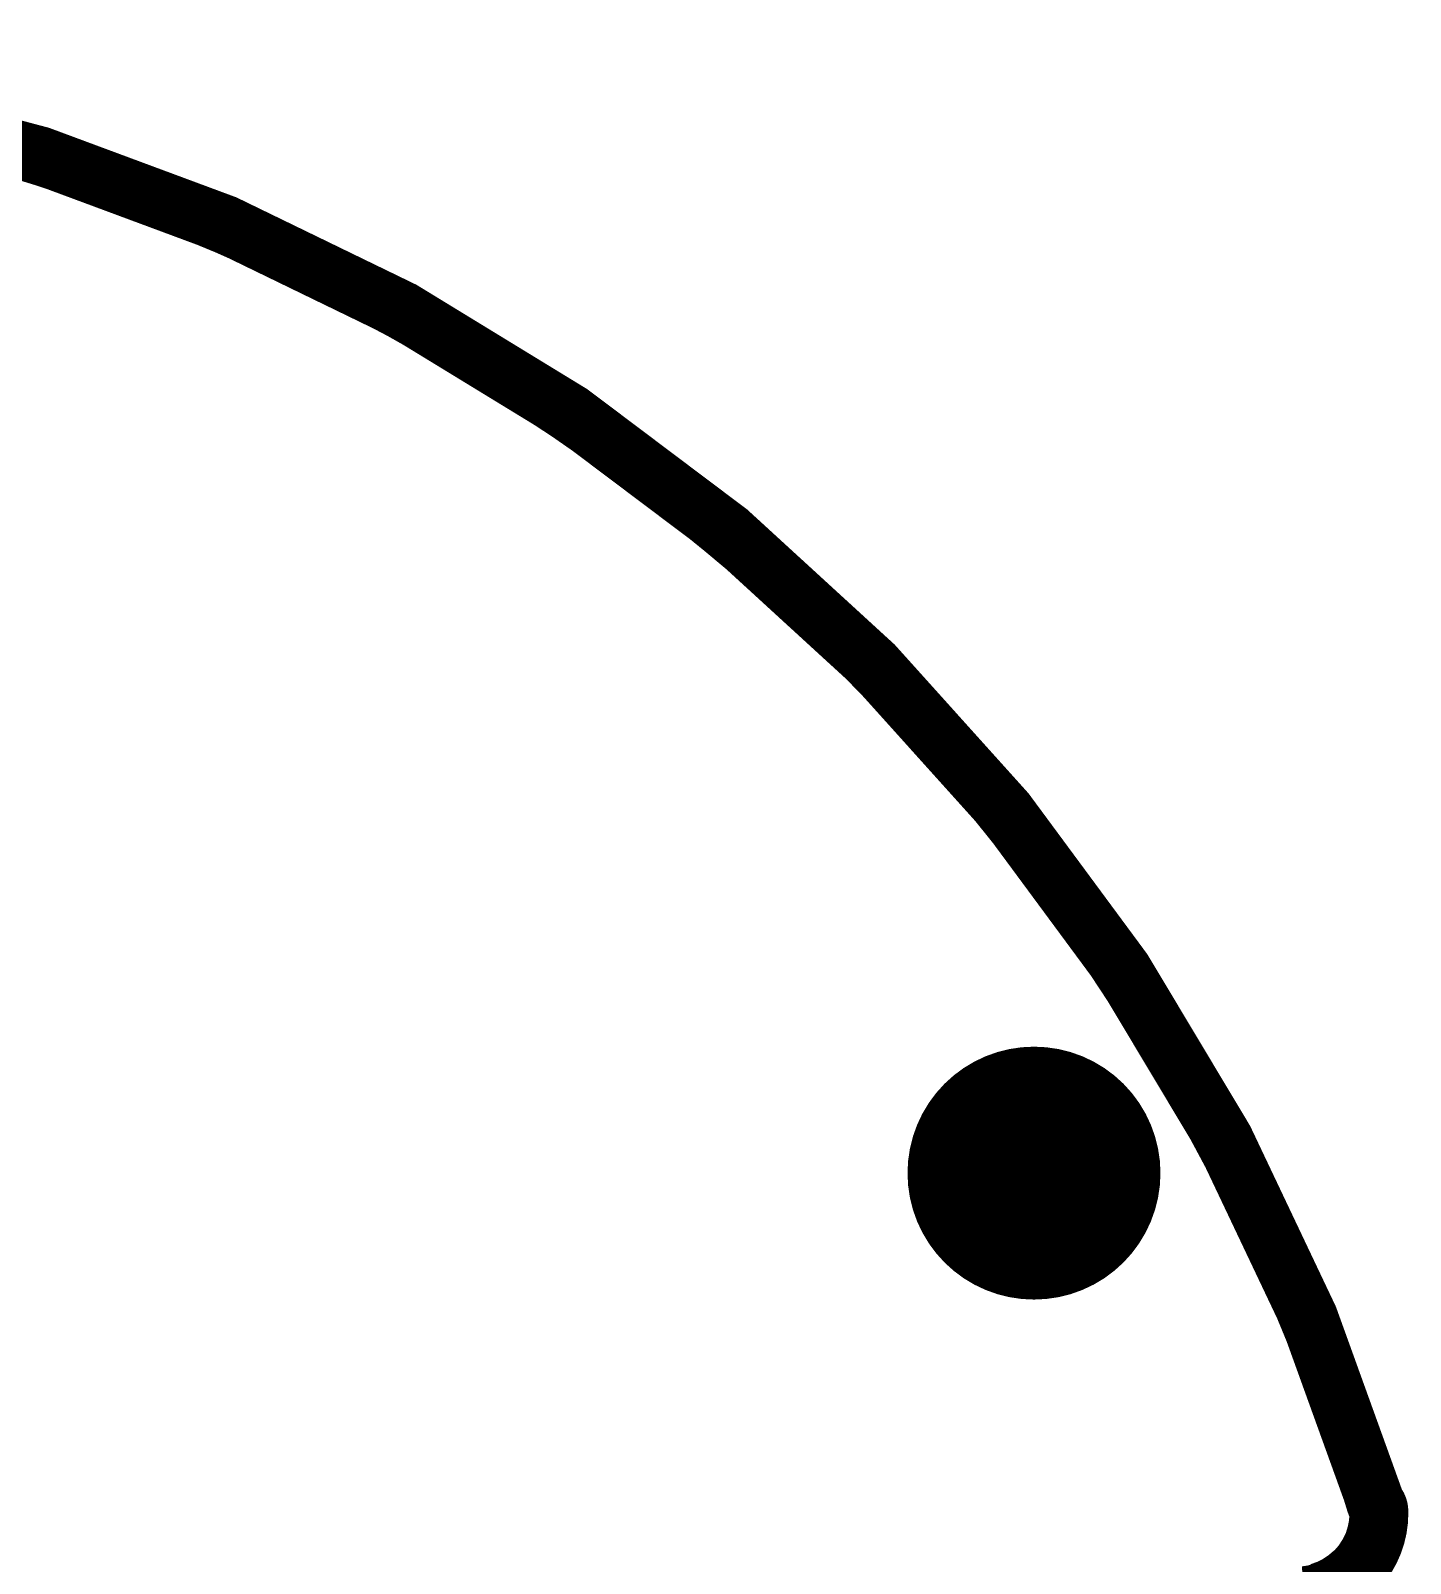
# Model space of a CAD drawing. Header units: millimetres. Extents: x 2.17 to 4.96, y 1.49 to 4.34.
# Drawn here: x 4.012 to 4.96, y 3.288 to 4.342 of the extents above; entities that cross this region are included whole.
import ezdxf

# ---------------------------------------------------------------- set-up
doc = ezdxf.new("R2010")
doc.units = ezdxf.units.MM
doc.header["$MEASUREMENT"] = 0
for name, color, linetype in [('BottomLayer', 5, 'Continuous'), ('BottomSolder', 6, 'Continuous'), ('InternalPlane1', 76, 'Continuous'), ('InternalPlane2', 16, 'Continuous'), ('Mechanical2', 216, 'Continuous'), ('MultiLayer', 9, 'Continuous'), ('PadHoleLayer', 156, 'Continuous'), ('TopLayer', 1, 'Continuous'), ('TopSolder', 216, 'Continuous')]:
    doc.layers.add(name, color=color, linetype=linetype)

msp = doc.modelspace()

# ---------------------------------------------------------------- linework, layer by layer
at = {"layer": 'BottomLayer', "const_width": 0.0590551}
msp.add_lwpolyline([(4.6715755, 3.556764, 1), (4.7306305, 3.556764, 1)], format="xyb", close=True, dxfattribs=at)
at = {"layer": 'BottomSolder', "const_width": 0.0630551}
msp.add_lwpolyline([(4.6695755, 3.556764, 1), (4.7326305, 3.556764, 1)], format="xyb", close=True, dxfattribs=at)
at = {"layer": 'InternalPlane1'}
for p, q in [((3.9832421, 4.2460426), (4.0147597, 4.2363793)), ((4.0147597, 4.2363793), (4.0460385, 4.2259687)), ((4.0460385, 4.2259687), (4.0770606, 4.2148168)), ((4.0770606, 4.2148168), (4.1078086, 4.2029297)), ((4.1078086, 4.2029297), (4.138265, 4.1903142)), ((4.138265, 4.1903142), (4.1684125, 4.1769776)), ((4.1684125, 4.1769776), (4.1982341, 4.1629273)), ((4.1982341, 4.1629273), (4.2277129, 4.1481712)), ((4.2277129, 4.1481712), (4.2568322, 4.1327178)), ((4.2568322, 4.1327178), (4.2855754, 4.1165759)), ((4.2855754, 4.1165759), (4.3139265, 4.0997544)), ((4.3139265, 4.0997544), (4.3418691, 4.0822631)), ((4.3418691, 4.0822631), (4.3693876, 4.0641117)), ((4.3693876, 4.0641117), (4.3964664, 4.0453106)), ((4.3964664, 4.0453106), (4.42309, 4.0258704)), ((4.42309, 4.0258704), (4.4492435, 4.0058022)), ((4.4492435, 4.0058022), (4.474912, 3.9851172)), ((4.474912, 3.9851172), (4.5000809, 3.9638272)), ((4.5000809, 3.9638272), (4.5247361, 3.9419443)), ((4.5247361, 3.9419443), (4.5488636, 3.9194809)), ((4.5488636, 3.9194809), (4.5724496, 3.8964496)), ((4.5724496, 3.8964496), (4.5954809, 3.8728636)), ((4.5954809, 3.8728636), (4.6179443, 3.8487361)), ((4.6179443, 3.8487361), (4.6398272, 3.8240809)), ((4.6398272, 3.8240809), (4.6611172, 3.798912)), ((4.6611172, 3.798912), (4.6818022, 3.7732435)), ((4.6818022, 3.7732435), (4.7018704, 3.74709)), ((4.7018704, 3.74709), (4.7213106, 3.7204664)), ((4.7213106, 3.7204664), (4.7401117, 3.6933876)), ((4.7401117, 3.6933876), (4.7582631, 3.6658691)), ((4.7582631, 3.6658691), (4.7757544, 3.6379265)), ((4.7757544, 3.6379265), (4.7925759, 3.6095754)), ((4.7925759, 3.6095754), (4.8087178, 3.5808322)), ((4.8087178, 3.5808322), (4.8241712, 3.5517129)), ((4.8241712, 3.5517129), (4.8389273, 3.5222341)), ((4.8389273, 3.5222341), (4.8529776, 3.4924125)), ((4.8529776, 3.4924125), (4.8663142, 3.462265)), ((4.8663142, 3.462265), (4.8789297, 3.4318086)), ((4.8789297, 3.4318086), (4.8908168, 3.4010606)), ((4.8908168, 3.4010606), (4.9019687, 3.3700385)), ((4.9019687, 3.3700385), (4.9123793, 3.3387597)), ((4.9123793, 3.3387597), (4.9169646, 3.3238045)), ((4.9169646, 3.3238045), (4.9170598, 3.3238338)), ((4.9170598, 3.3238338), (4.9176108, 3.3220173)), ((4.9176108, 3.3220173), (4.9182355, 3.3208486)), ((4.9182355, 3.3208486), (4.9180482, 3.3179909)), ((4.9155845, 3.3087964), (4.9134749, 3.3045186)), ((4.9171176, 3.3133129), (4.9155845, 3.3087964)), ((4.9180482, 3.3179909), (4.9171176, 3.3133129)), ((4.9108251, 3.3005528), (4.9076802, 3.2969669)), ((4.9134749, 3.3045186), (4.9108251, 3.3005528)), ((4.8958507, 3.2890626), (4.8913342, 3.2875295)), ((4.9001284, 3.2911722), (4.8958507, 3.2890626)), ((4.9040943, 3.293822), (4.9001284, 3.2911722)), ((4.9076802, 3.2969669), (4.9040943, 3.293822))]:
    msp.add_line(p, q, dxfattribs=at)
at = {"layer": 'InternalPlane1', "const_width": 0.04}
for points in [[(4.9397554, 2.5161208, -6.760444852355796), (4.9361778, 3.329708)], [(4.938382, 3.3227503, -0.3880886219550873), (4.8869743, 3.2664938)], [(4.9361778, 3.329708, -0.1888267810775702), (4.9383491, 3.3246758)], [(4.9383492, 3.3246758, -0.008524045818822427), (4.938382, 3.3227503)]]:
    msp.add_lwpolyline(points, format="xyb", dxfattribs=at)
at = {"layer": 'InternalPlane1'}
for points, const_width in [([(4.6576384, 3.556764, 1), (4.7445676, 3.556764, 1)], 0.0869291), ([(4.9261778, 3.329708, 1), (4.9461778, 3.329708, 1)], 0.02), ([(4.9261778, 3.329708, 1), (4.9461778, 3.329708, 1)], 0.02), ([(4.9283491, 3.3246758, 1), (4.9483491, 3.3246758, 1)], 0.02), ([(4.9283491, 3.3246758, 1), (4.9483491, 3.3246758, 1)], 0.02), ([(4.9283492, 3.3246758, 1), (4.9483492, 3.3246758, 1)], 0.02), ([(4.9283492, 3.3246758, 1), (4.9483492, 3.3246758, 1)], 0.02), ([(4.928382, 3.3227503, 1), (4.948382, 3.3227503, 1)], 0.02), ([(4.928382, 3.3227503, 1), (4.948382, 3.3227503, 1)], 0.02)]:
    msp.add_lwpolyline(points, format="xyb", close=True, dxfattribs=dict(at, const_width=const_width))
at = {"layer": 'InternalPlane1', "const_width": 0.04}
msp.add_lwpolyline([(4.9383491, 3.3246758), (4.9383492, 3.3246758)], dxfattribs=at)
at = {"layer": 'InternalPlane2'}
for p, q in [((3.9832421, 4.2460426), (4.0147597, 4.2363793)), ((4.0147597, 4.2363793), (4.0460385, 4.2259687)), ((4.0460385, 4.2259687), (4.0770606, 4.2148168)), ((4.0770606, 4.2148168), (4.1078086, 4.2029297)), ((4.1078086, 4.2029297), (4.138265, 4.1903142)), ((4.138265, 4.1903142), (4.1684125, 4.1769776)), ((4.1684125, 4.1769776), (4.1982341, 4.1629273)), ((4.1982341, 4.1629273), (4.2277129, 4.1481712)), ((4.2277129, 4.1481712), (4.2568322, 4.1327178)), ((4.2568322, 4.1327178), (4.2855754, 4.1165759)), ((4.2855754, 4.1165759), (4.3139265, 4.0997544)), ((4.3139265, 4.0997544), (4.3418691, 4.0822631)), ((4.3418691, 4.0822631), (4.3693876, 4.0641117)), ((4.3693876, 4.0641117), (4.3964664, 4.0453106)), ((4.3964664, 4.0453106), (4.42309, 4.0258704)), ((4.42309, 4.0258704), (4.4492435, 4.0058022)), ((4.4492435, 4.0058022), (4.474912, 3.9851172)), ((4.474912, 3.9851172), (4.5000809, 3.9638272)), ((4.5000809, 3.9638272), (4.5247361, 3.9419443)), ((4.5247361, 3.9419443), (4.5488636, 3.9194809)), ((4.5488636, 3.9194809), (4.5724496, 3.8964496)), ((4.5724496, 3.8964496), (4.5954809, 3.8728636)), ((4.5954809, 3.8728636), (4.6179443, 3.8487361)), ((4.6179443, 3.8487361), (4.6398272, 3.8240809)), ((4.6398272, 3.8240809), (4.6611172, 3.798912)), ((4.6611172, 3.798912), (4.6818022, 3.7732435)), ((4.6818022, 3.7732435), (4.7018704, 3.74709)), ((4.7018704, 3.74709), (4.7213106, 3.7204664)), ((4.7213106, 3.7204664), (4.7401117, 3.6933876)), ((4.7401117, 3.6933876), (4.7582631, 3.6658691)), ((4.7582631, 3.6658691), (4.7757544, 3.6379265)), ((4.7757544, 3.6379265), (4.7925759, 3.6095754)), ((4.7925759, 3.6095754), (4.8087178, 3.5808322)), ((4.8087178, 3.5808322), (4.8241712, 3.5517129)), ((4.8241712, 3.5517129), (4.8389273, 3.5222341)), ((4.8389273, 3.5222341), (4.8529776, 3.4924125)), ((4.8529776, 3.4924125), (4.8663142, 3.462265)), ((4.8663142, 3.462265), (4.8789297, 3.4318086)), ((4.8789297, 3.4318086), (4.8908168, 3.4010606)), ((4.8908168, 3.4010606), (4.9019687, 3.3700385)), ((4.9019687, 3.3700385), (4.9123793, 3.3387597)), ((4.9123793, 3.3387597), (4.9169646, 3.3238045)), ((4.9169646, 3.3238045), (4.9170598, 3.3238338)), ((4.9170598, 3.3238338), (4.9176108, 3.3220173)), ((4.9176108, 3.3220173), (4.9182355, 3.3208486)), ((4.9182355, 3.3208486), (4.9180482, 3.3179909)), ((4.9155845, 3.3087964), (4.9134749, 3.3045186)), ((4.9171176, 3.3133129), (4.9155845, 3.3087964)), ((4.9180482, 3.3179909), (4.9171176, 3.3133129)), ((4.9108251, 3.3005528), (4.9076802, 3.2969669)), ((4.9134749, 3.3045186), (4.9108251, 3.3005528)), ((4.8958507, 3.2890626), (4.8913342, 3.2875295)), ((4.9001284, 3.2911722), (4.8958507, 3.2890626)), ((4.9040943, 3.293822), (4.9001284, 3.2911722)), ((4.9076802, 3.2969669), (4.9040943, 3.293822))]:
    msp.add_line(p, q, dxfattribs=at)
at = {"layer": 'InternalPlane2', "const_width": 0.04}
for points in [[(4.9397554, 2.5161208, -6.760444852355796), (4.9361778, 3.329708)], [(4.938382, 3.3227503, -0.3880886219550873), (4.8869743, 3.2664938)], [(4.9361778, 3.329708, -0.1888267810775702), (4.9383491, 3.3246758)], [(4.9383492, 3.3246758, -0.008524045818822427), (4.938382, 3.3227503)]]:
    msp.add_lwpolyline(points, format="xyb", dxfattribs=at)
at = {"layer": 'InternalPlane2'}
for points, const_width in [([(4.6576384, 3.556764, 1), (4.7445676, 3.556764, 1)], 0.0869291), ([(4.9261778, 3.329708, 1), (4.9461778, 3.329708, 1)], 0.02), ([(4.9261778, 3.329708, 1), (4.9461778, 3.329708, 1)], 0.02), ([(4.9283491, 3.3246758, 1), (4.9483491, 3.3246758, 1)], 0.02), ([(4.9283491, 3.3246758, 1), (4.9483491, 3.3246758, 1)], 0.02), ([(4.9283492, 3.3246758, 1), (4.9483492, 3.3246758, 1)], 0.02), ([(4.9283492, 3.3246758, 1), (4.9483492, 3.3246758, 1)], 0.02), ([(4.928382, 3.3227503, 1), (4.948382, 3.3227503, 1)], 0.02), ([(4.928382, 3.3227503, 1), (4.948382, 3.3227503, 1)], 0.02)]:
    msp.add_lwpolyline(points, format="xyb", close=True, dxfattribs=dict(at, const_width=const_width))
at = {"layer": 'InternalPlane2', "const_width": 0.04}
msp.add_lwpolyline([(4.9383491, 3.3246758), (4.9383492, 3.3246758)], dxfattribs=at)
at = {"layer": 'Mechanical2', "const_width": 0.015}
for points in [[(4.9335997, 2.521799, -6.81891262024365), (4.9299463, 3.3243892)], [(4.9308385, 3.3244196, -0.4026275627519575), (4.8855082, 3.2739134)]]:
    msp.add_lwpolyline(points, format="xyb", dxfattribs=at)
at = {"layer": 'Mechanical2', "const_width": 0.0075}
for points in [[(4.9261963, 3.3243892, 1), (4.9336963, 3.3243892, 1)], [(4.9270885, 3.3244196, 1), (4.9345885, 3.3244196, 1)]]:
    msp.add_lwpolyline(points, format="xyb", close=True, dxfattribs=at)
at = {"layer": 'MultiLayer', "const_width": 0.0590551}
msp.add_lwpolyline([(4.6715755, 3.556764, 1), (4.7306305, 3.556764, 1)], format="xyb", close=True, dxfattribs=at)
at = {"layer": 'PadHoleLayer', "const_width": 0.0669291}
msp.add_lwpolyline([(4.6676384, 3.556764, 1), (4.7345676, 3.556764, 1)], format="xyb", close=True, dxfattribs=at)
at = {"layer": 'TopLayer', "const_width": 0.0590551}
msp.add_lwpolyline([(4.6715755, 3.556764, 1), (4.7306305, 3.556764, 1)], format="xyb", close=True, dxfattribs=at)
at = {"layer": 'TopSolder', "const_width": 0.0630551}
msp.add_lwpolyline([(4.6695755, 3.556764, 1), (4.7326305, 3.556764, 1)], format="xyb", close=True, dxfattribs=at)

doc.saveas('drawing.dxf')
